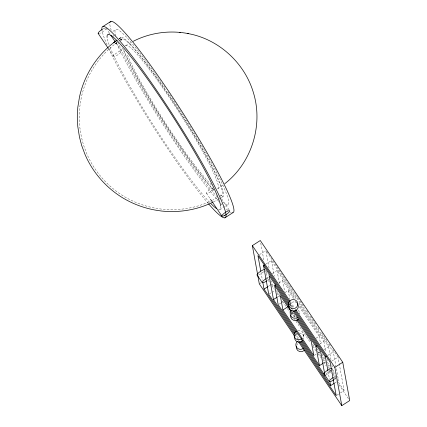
<?xml version="1.0" encoding="UTF-8"?>
<svg xmlns="http://www.w3.org/2000/svg" width="427" height="427" viewBox="0 0 427 427"><rect width="100%" height="100%" fill="white"/><g stroke="black" fill="none" stroke-linecap="round" stroke-linejoin="round"><path stroke-width="0.32" stroke-dasharray="2.13 1.6" d="M119.16 38.633L120.702 37.507M117.185 42.412C98.968 55.494 86.067 75.52 81.327 97.42L79.673 107.593L79.182 116.966L79.657 126.232L81.343 136.816L83.527 145.1L86.67 153.48C94.26 171.408 107.743 186.716 124.449 196.682L125.234 197.125C136.101 203.407 148.19 207.447 160.648 208.99L161.582 209.123C178.774 210.97 196.521 208.157 212.054 200.466M120.211 40.202L121.727 39.097M217.754 188.755L223.161 184.864M119.09 38.766L121.124 37.314L119 38.82M117.334 42.342L114.66 44.253L117.452 42.225M108.132 34.422L110.769 32.73M112.883 31.374L116.048 29.34M219.793 209.849L222.958 207.816M223.486 207.479L227.714 204.768M259.531 254.599L265.866 250.532M265.647 264.26L271.455 260.534L333.311 351.843L336.038 366.857M272.293 273.584L277.043 270.537L296.466 299.21M259.312 283.902L260.897 282.887M268.257 286.405L269.843 285.391M270.371 285.049L271.956 284.035L271.369 280.811M278.938 282.909L282.637 280.539L294.897 298.633M269.282 293.995L271.396 292.639M271.924 292.303L275.089 290.269M277.699 296.84L279.808 295.484M285.055 292.575L288.225 290.541L293.813 298.793M279.247 304.088L280.833 303.074M281.361 302.732L282.946 301.718M289.778 305.577L290.835 304.899L290.36 302.289M315.985 338.232L319.15 336.193L299.028 306.49M320.175 343.783L323.874 341.413L298.98 304.67M314.373 355.301L317.539 353.268M318.067 352.926L319.652 351.912M323.842 349.681L328.593 346.628L298.334 301.964M327.504 355.574L333.311 351.843M323.655 362.929L325.769 361.573M331.699 361.13L338.035 357.063L332.798 349.334M325.55 375.306L331.886 371.239M334.837 382.934L336.946 381.578M336.732 395.311L339.897 393.278M340.426 392.936L344.119 390.561L338.035 357.063M125.618 45.684L131.596 42.236M217.156 197.802L212.651 200.188M220.412 195.94L222.035 195.011M218.635 199.137L213.612 201.827M219.19 198.817L220.844 197.866M221.399 197.552L223.059 196.601M266.613 251.636L293.909 291.929M294.283 292.479L297.651 297.448M298.025 297.998L304.382 307.381M306.623 310.696L308.118 312.906M310.36 316.215L315.969 324.493M317.843 327.253L319.337 329.463M321.579 332.772L327.562 341.605M329.057 343.815L330.557 346.019M295.303 300.992L296.797 303.191M106.029 28.187L109.712 33.621M115.968 42.86L121.492 51.016A4.729 1.121 -34.1 0 1 116.101 55.809A4.729 1.121 -34.1 0 1 115.109 54.138A4.729 1.121 -34.1 0 1 121.492 51.016M221.645 198.849L229.742 210.81M290.424 301.804L294.155 307.312M289.73 302.535L293.466 308.054M290.835 304.899L293.071 308.198M289.25 303.57L291.854 307.424M289.458 304.616L291.315 307.36M266.021 271.358L268.594 275.164M332.665 369.734L335.243 373.54M321.734 354.015L325.096 358.979M327.338 362.288L329.954 366.147M293.29 313.044L295.148 315.783M291.951 311.801L296.797 318.953M316.919 348.656L320.271 353.609M322.508 356.908L325.118 360.756M327.722 364.61L329.959 367.909M332.943 372.312L335.553 376.16M337.784 379.459L338.531 380.558L336.161 367.508M291.486 312.126L295.212 317.629M271.956 284.035L274.198 287.344M276.44 290.659L279.808 295.628M291.395 312.735L294.39 317.154M312.713 344.199L315.329 348.064M317.571 351.373L320.939 356.342M322.807 359.102L325.427 362.966M328.416 367.38L329.911 369.59M330.284 370.14L331.032 371.244M332.905 374.004L335.894 378.418M338.515 382.282L344.119 390.561M269.474 282.124L267.233 278.82L265.701 270.382M271.711 285.428L274.326 289.287M276.936 293.141L279.552 297M282.535 301.403L287.013 308.016M287.387 308.566L290.371 312.975M290.744 313.525L292.239 315.729M294.475 319.033L295.596 320.688M295.97 321.237L310.525 342.721M312.761 346.025L316.124 350.983M317.987 353.737L320.602 357.596M323.586 362.005L326.201 365.859M329.185 370.268L331.427 373.572M334.037 377.431L336.273 380.735M338.889 384.588L348.592 398.914M108.49 48.683L113.646 56.295M206.433 193.26L210.111 198.694M296.258 333.188L297.752 335.392M295.212 333.391L299.685 339.988M295.068 334.933L298.436 339.897M328.593 346.628L331.064 360.212M331.886 364.738L332.943 370.561M323.874 341.413L325.844 352.259M327.119 359.278L327.354 360.559M328.005 371.287L329.425 379.117M319.15 336.193L320.576 344.029M299.53 312.703L299.749 313.898M303.442 334.24L303.88 336.636M288.225 290.541L289.768 299.023M282.637 280.539L284.724 292.025M277.043 270.537L279.397 283.469M271.455 260.534L274.299 276.2M265.984 251.177L269.261 269.218M260.748 243.123L264.051 261.297M260.988 272.367L262.397 280.101M125.549 45.796A85.133 8.588 57.3 0 1 179.831 113.534A85.133 8.588 57.3 0 1 217.055 188.819M211.45 184.859A85.133 8.588 57.3 0 1 165.532 123.056A85.133 8.588 57.3 0 1 127.155 54.117M213.564 189.401A4.729 1.121 -34.1 0 1 207.917 193.191A4.729 1.121 -34.1 0 1 207.314 191.659A4.729 1.121 -34.1 0 1 213.004 187.976M106.061 28.283A4.729 1.121 -34.1 0 1 104.001 30.813A4.729 1.121 -34.1 0 1 99.779 33.359M102.982 28.977A4.729 1.121 -34.1 0 1 105.042 28.097M231.317 212.523A113.513 11.449 57.3 0 1 230.345 212.054M227.943 210.394A113.513 11.449 57.3 0 1 225.621 208.392M222.045 204.864A113.513 11.449 57.3 0 1 220.903 203.658M218.934 201.507A113.513 11.449 57.3 0 1 115.984 42.065M113.587 36.546A113.513 11.449 57.3 0 1 112.995 35.083M111.217 30.226A113.513 11.449 57.3 0 1 109.803 23.533M167.827 91.805A104.049 10.499 57.3 0 1 219.04 177.264A104.049 10.499 57.3 0 1 223.017 202.414M217.466 197.125A104.049 10.499 57.3 0 1 163.498 123.424A104.049 10.499 57.3 0 1 118.348 43.015M115.84 36.055A104.049 10.499 57.3 0 1 166.007 89.12M208.248 203.439A113.513 11.449 57.3 0 1 108.623 48.358M107.081 44.936A113.513 11.449 57.3 0 1 102.106 30.824M220.759 206.406A104.049 10.499 57.3 0 1 218.443 209.652M209.721 202.398A104.049 10.499 57.3 0 1 155.044 127.678A104.049 10.499 57.3 0 1 109.979 46.986M109.077 44.621A104.049 10.499 57.3 0 1 107.102 37.336M120.227 40.277A94.591 9.543 57.3 0 1 179.751 111.644A94.591 9.543 57.3 0 1 220.305 196.046M213.874 190.426A94.591 9.543 57.3 0 1 163.754 122.058A94.591 9.543 57.3 0 1 122.586 48.176M121.183 40.677A92.702 9.351 57.3 0 1 179.42 111.49A92.702 9.351 57.3 0 1 220.423 195.022M213.361 189.294A92.702 9.351 57.3 0 1 163.509 121.327A92.702 9.351 57.3 0 1 123.168 48.502M330.957 370.337A4.729 1.121 -34.1 0 1 325.678 373.817M335.825 378.221A4.729 1.121 -34.1 0 1 334.09 379.608M334.037 377.046A4.729 1.121 -34.1 0 1 335.803 376.251M269.101 279.023A4.729 1.121 -34.1 0 1 267.441 280.427M267.024 278.126A4.729 1.121 -34.1 0 1 268.471 277.443M263.656 271.695A4.729 1.121 -34.1 0 1 258.661 274.897M297.977 340.97A4.729 4.569 -10.3 0 1 298.74 340.575M296.664 345.374A4.729 4.569 -10.3 0 1 298.409 343.367M289.271 304.691A4.729 4.569 -10.3 0 1 296.69 302.994M297.875 330.733A4.729 4.569 -10.3 0 1 302.919 337.415M299.258 333.023A4.729 4.569 -10.3 0 1 303.746 338.947M295.142 335.387A4.729 4.569 -10.3 0 1 296.669 333.791M291.011 314.267A4.729 4.569 -10.3 0 1 292.757 312.254M297.998 310.173A4.729 4.569 -10.3 0 1 299.626 313.621M292.324 309.863A4.729 4.569 -10.3 0 1 292.687 309.65M122.143 38.905L120.537 40.053L122.143 38.905"/><path stroke-width="0.64" d="M224.778 183.701C251.546 162.965 263.336 125.506 253.553 93.145C244.895 63.036 218.544 38.846 187.581 33.498M116.582 40.512C97.735 53.866 84.354 74.463 79.481 97.02L77.794 107.401L77.287 116.961L77.773 126.419L79.491 137.222L81.728 145.671L84.93 154.227C92.675 172.519 106.43 188.136 123.483 198.309L124.284 198.758C135.375 205.168 147.705 209.294 160.419 210.863L161.369 211.007C178.977 212.897 197.151 209.988 213.046 202.088M117.057 40.218L113.497 42.764L116.875 40.325M103.056 26.447L110.977 21.366M224.869 217.823L232.79 212.742M257.545 274.166L252.357 245.616L260.278 240.529L342.753 362.277L349.713 400.563L341.792 405.65L298.5 341.744M294.838 332.841L268.754 294.336L263.534 265.621L264.591 264.937M294.32 333.829L264.035 289.116L267.729 286.747M323.127 363.27L319.433 365.64L278.196 304.766L274.716 285.62L275.773 284.942M295.511 332.083L273.472 299.551L277.171 297.176M296.701 319.828L311.235 341.28L313.845 355.638L282.914 309.986L288.193 306.591M319.433 365.64L315.953 346.494L317.01 345.817M327.883 370.636L325.395 356.929L326.447 356.251M341.792 405.65L334.832 367.359L342.753 362.277M300.8 341.643L330.61 385.645L334.309 383.275M133.251 41.291C150.107 32.655 169.802 29.97 188.371 33.621M179.698 32.361L180.29 32.457M110.817 35.254L115.231 41.777M252.357 245.616L290.05 301.254M295.649 309.516L334.832 367.359M289.357 301.98L257.945 255.618L260.758 271.081M295.34 310.813L330.114 362.144L336.204 395.648L299.557 341.557M263.534 265.621L288.876 303.021M294.091 310.723L325.395 356.929M288.924 304.846L269.127 275.618L273.472 299.551M293.034 310.909L320.672 351.715L325.022 375.643L301.489 340.906M274.716 285.62L288.833 306.463M297.379 319.076L315.953 346.494M291.113 311.577L280.304 295.623L282.914 309.986M98.178 33.466L108.122 48.139M210.479 199.238L221.896 216.089M257.065 275.009L262.221 282.615M324.077 373.924L329.233 381.535M294.395 335.686L259.312 283.902L257.78 275.468M329.9 381.727L330.61 385.645M262.861 282.674L264.035 289.116M98.909 33.61A4.729 1.121 -34.1 0 1 98.6 32.388A4.729 1.121 -34.1 0 1 102.245 29.404M109.91 22.583A113.513 11.449 57.3 0 1 179.932 108.399A113.513 11.449 57.3 0 1 232.704 212.753M102 30.205A113.513 11.449 57.3 0 1 185.403 134.751A113.513 11.449 57.3 0 1 208.654 203.914M216.526 208.579A104.049 10.499 57.3 0 1 210.997 203.711M107.102 37.336A104.049 10.499 57.3 0 1 160.456 97.703A104.049 10.499 57.3 0 1 220.663 205.835M324.808 374.068A4.729 1.121 -34.1 0 1 325.988 371.394A4.729 1.121 -34.1 0 1 331.603 368.485M333.733 379.859A4.729 1.121 -34.1 0 1 329.196 381.439A4.729 1.121 -34.1 0 1 333.295 377.473M266.715 280.939A4.729 1.121 -34.1 0 1 262.183 282.519A4.729 1.121 -34.1 0 1 266.283 278.559M257.572 275.175A4.729 1.121 -34.1 0 1 259.152 272.33A4.729 1.121 -34.1 0 1 264.591 269.565M303.474 348.336A4.729 4.569 -10.3 0 1 296.978 347.813A4.729 4.569 -10.3 0 1 297.299 341.499M304.558 350.129A4.729 4.569 -10.3 0 1 296.365 346.276M297.304 303.613A4.729 4.569 -10.3 0 1 294.908 310.867A4.729 4.569 -10.3 0 1 288.898 306.063M301.734 338.766A4.729 4.569 -10.3 0 1 294.854 337.746A4.729 4.569 -10.3 0 1 296.6 331.187M302.818 340.554A4.729 4.569 -10.3 0 1 294.625 336.706M298.59 319.337A4.729 4.569 -10.3 0 1 290.712 315.169M297.822 317.229A4.729 4.569 -10.3 0 1 291.187 316.54A4.729 4.569 -10.3 0 1 291.977 310.103M224.351 215.603A4.729 1.121 -34.1 0 0 229.742 210.81A4.729 1.121 -34.1 0 0 223.364 213.932A4.729 1.121 -34.1 0 0 224.351 215.603M291.219 308.289A4.729 4.569 -10.3 0 0 297.859 303.581A4.729 4.569 -10.3 0 0 290.403 300.411A4.729 4.569 -10.3 0 0 291.219 308.289"/></g></svg>
